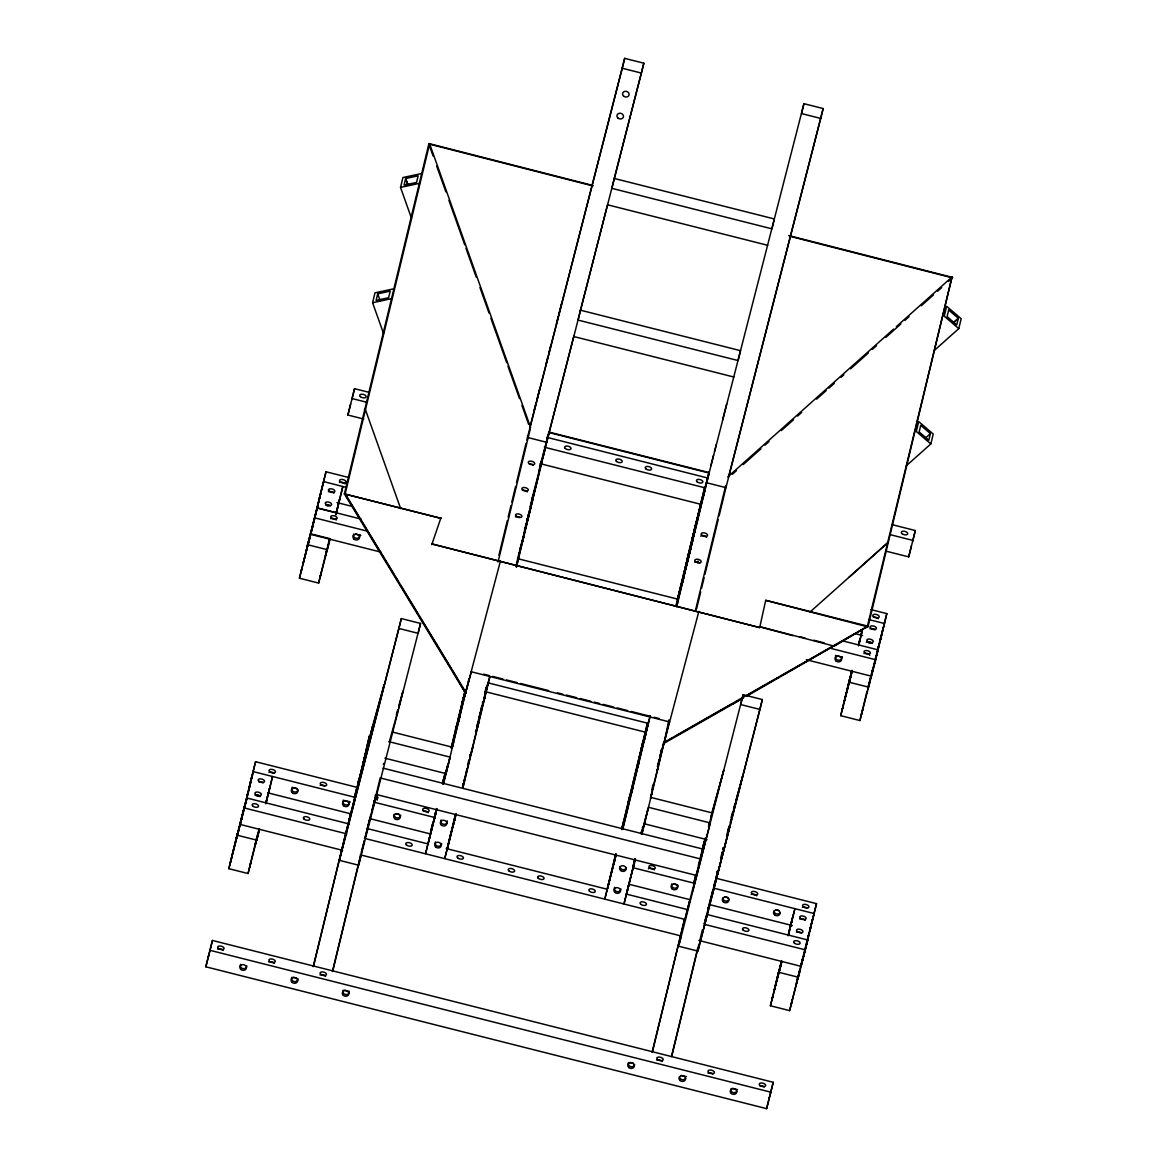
<?xml version="1.0" encoding="UTF-8"?>
<svg xmlns="http://www.w3.org/2000/svg" width="1167" height="1167" viewBox="0 0 1167 1167"><rect width="100%" height="100%" fill="white"/><g stroke="black" fill="none" stroke-linecap="round" stroke-linejoin="round"><path stroke-width="1.5" d="M317.147 507.922L318.722 501.445L310.334 535.128M266.616 799.76L267.389 796.696L265.872 803.727M336.169 513.655L337.774 506.901L336.738 511.029M862.311 630.268L860.575 636.146M878.051 648.414L867.635 688.982M353.178 805.303L369.428 735.866L357.408 788.834M372.798 808.323L375.614 795.967M380.238 777.733L372.827 808.454M746.69 696.145L868.146 626.227L765.712 600.319L759.688 627.583L431.95 543.953L759.688 627.583M240.548 822.487L242.138 815.893L239.716 825.171M471.439 671.74L465.516 693.154L344.396 493.918L428.931 143.57L592.924 185.495M465.079 689.566L466.304 692.979L345.169 493.758L429.616 143.804L428.829 143.979L433.088 155.94M430.098 835.091L431.6 829.139L431.192 830.7M430.273 834.974L428.756 840.926L436.02 812.568L434.43 818.884L434.81 817.425M481.329 709.23L481.723 707.581L481.315 709.142M848.555 683.556L848.249 684.796L851.764 670.894M867.139 691.52L866.731 693.344L867.169 691.739M873.106 668.239L867.694 689.755M239.352 827.811L237.543 835.309L256.74 840.167L258.563 832.669L248.06 873.543L228.863 868.686L236.405 837.541M310.933 533.859L330.13 538.716L318.635 583.077L299.438 578.219L317.482 506.186M248.936 788.046L251.649 777.062M205.83 966.801L210.06 950.332L770.847 1092.181L766.617 1108.65L205.83 966.801L208.528 955.817M251.532 778.185L240.314 824.486L342.602 850.349M252.86 772.685L255.573 761.701L357.583 787.492M309.926 537.331L308.117 544.843L327.314 549.701L329.138 542.188M322.107 487.135L310.626 534.34L380.982 552.137M209.754 951.441L212.452 940.456L773.24 1082.29L770.541 1093.275M244.239 809.11L253.356 771.664M314.55 518.979L326.016 471.774L348.889 477.551M383.549 333.514L372.594 302.734L374.986 292.844L393.731 288.818M411.499 218.258L400.529 187.42L402.921 177.544L421.666 173.518M363.768 419.055L347.897 415.029L350.611 404.045M351.821 399.668L354.535 388.684L368.641 392.243M377.714 293.821L376.11 300.415L388.611 297.731L390.216 291.137L377.714 293.821L380.15 300.663M248.06 873.543L255.617 842.399M318.635 583.077L329.24 540M336.081 513.407L342.85 486.449L335.936 514.793M266.164 802.896L272.553 776.522L265.77 803.552L266.441 801.408M313.194 966.67L345.534 834.186M313.587 966.028L345.607 833.865M356.883 787.389L354.491 797.236L372.39 726.983M420.543 623.426L358.605 865.199L339.393 860.342L401.331 618.568L420.543 623.426L418.136 633.316L398.939 628.459L401.331 618.568M356.971 789.592L359.378 779.702M366.555 750.045L368.159 743.452M361.61 771.475L363.608 763.233L345.709 833.501L359.932 778.068M332.405 971.528L360.515 855.513M332.799 970.886L364.323 840.794M358.605 865.199L360.997 855.309M430.506 832.231L432.505 823.99M431.075 830.714L432.665 824.121M436.327 809.154L434.328 817.411L374.534 802.283M442.526 783.48L445.094 772.875M451.089 748.12L465.225 689.799M428.114 843.887L436.502 809.314M442.906 782.867L445.05 774.013M451.483 747.449L465.108 691.258M445.619 773.458L447.209 766.894M443.227 784.151L447.792 765.333M451.994 747.959L465.56 692.002M443.606 783.538L468.944 678.99M498.936 555.229L507.324 520.628M508.156 517.171L510.971 505.559M511.832 502.014L515.61 486.449M516.543 482.54L526.069 443.256M526.842 440.076L527.761 436.283M498.032 562.013L530.197 429.281M622.274 68.24L624.666 58.35L643.878 63.208L546.681 442.308L527.484 437.435L622.274 68.24L641.485 73.098M447.369 847.578L455.072 815.821M484.991 692.337L486.274 687.042M447.326 848.745L455.305 815.791M467.559 765.246L468.828 759.994M480.527 711.71L476.895 726.691L478.251 721.41M484.728 694.394L486.406 687.465M524.406 530.664L526.011 524.027M530.197 506.741L533.159 494.531M539.621 467.865L541.284 460.994M466.406 771.752L467.208 768.469L464.058 780.767M462.861 787.244L488.156 682.885L648.21 723.365L622.492 829.489M516.427 566.185L528.899 514.735L521.226 544.595M535.274 488.433L544.858 448.872M462.818 788.396L489.804 677.02M516.47 567.002L549.088 432.417M612.281 186.705L614.28 178.463L774.334 218.958L771.941 228.834L611.887 188.354M615.592 854.346L604.798 899.042L616.074 855.134M621.603 829.547L647.349 723.292M677.385 599.327L704.664 487.733L698.42 513.495M607.38 889.239L615.534 855.586M621.967 829.022L647.714 722.767M676.043 605.877L693.636 533.275M622.157 829.401L627.452 809.023M676.481 606.665L704.912 489.367M622.872 828.891L650.296 715.736M676.933 605.761L709.142 472.898M820.737 118.436L823.143 108.546L803.932 103.688L801.539 113.578L820.737 118.436L725.947 487.646L706.735 482.788M697.574 562.669L697.968 561.021M628.794 883.988L624.009 903.9L635.417 858.912M634.775 859.423L633.185 865.987L635.052 858.854M626.591 894.097L635.169 858.664M651.901 789.607L653.184 784.297M657.488 766.588L659.195 759.498M660.055 755.953L661.339 750.644M668.924 719.937L663.979 743.35L743.554 697.939M695.372 610.779L725.67 485.764M641.69 834.347L648.487 807.316L709.521 822.75M650.471 798.155L664.023 742.212M642.083 833.749L664.475 741.322M665.321 737.807L669.143 722.023M696.568 608.882L700.681 591.917M701.527 588.401L704.109 577.753M704.941 574.31L718.172 519.738M719.091 515.945L726.224 486.479M652.076 1052.386L684.416 919.902M652.47 1051.744L684.489 919.581M687.407 909.472L685.014 919.319L702.913 849.065L383.039 768.149M695.795 874.856L693.811 883.069L696.057 874.287M679.486 942.936L681.09 936.342M698.289 867.183L696.291 875.41L376.416 794.508M702.913 849.065L700.521 858.956L380.646 778.039M709.405 823.085L708.559 826.586L723.7 770.395L711.943 812.597M710.674 817.848L711.52 814.347M743.131 694.686L740.739 704.576L759.95 709.434L697.895 951.09L678.698 946.233L743.131 694.686L762.343 699.544L759.95 709.434M671.711 1055.493L697.691 948.26M671.681 1056.602L698.945 944.088M699.792 940.573L702.344 930.026M706.21 915.978L704.226 924.191L715.502 880.283M697.895 951.09L762.343 699.544M704.46 925.519L706.866 915.628M715.896 878.634L717.88 870.422L716.086 877.453M729.039 826.192L727.77 831.444L729.185 826.324M780.913 964.89L779.104 972.388L798.301 977.246L800.124 969.748L789.621 1010.622L770.424 1005.764L777.966 974.62M829.912 648.166L875.644 659.72L859.919 720.535L840.707 715.677L848.263 684.533M788.133 935.774L790.701 925.154M791.445 922.105L793.093 915.264M851.21 674.789L849.386 682.287L868.598 687.144L870.422 679.646M862.15 630.297L858.518 645.876M858.81 645.045L862.646 629.217M666.094 740.403L663.381 742.825L867.358 626.416L952.039 276.958L867.971 626.927L765.712 600.319M789.621 1010.622L809.125 932.593M859.919 720.535L867.052 691.112M878.328 646.999L882.602 630.02M766.617 1108.65L769.316 1097.666M812.611 919.027L801.102 966.334L698.829 940.456M805.026 950.959L816.535 903.652L716.275 878.299M875.338 660.828L886.818 613.623L870.99 609.612M930.405 433.613L928.815 440.207L919.129 431.921L920.734 425.328L930.405 433.613L924.964 438.471M930.828 443.927L933.235 434.036L918.706 421.608L916.314 431.484L930.828 443.927L906.365 465.75M958.778 328.627L961.17 318.737L946.656 306.294L944.249 316.184L958.778 328.627L934.417 350.348M885.768 551.087L908.699 556.878L911.398 545.893M912.623 541.517L915.322 530.533L892.39 524.727M311.72 530.168L311.545 530.897L311.852 529.73M241.146 820.634L240.971 821.364L241.744 818.388L241.423 819.628M326.352 551.466L326.935 549.219L326.629 550.459M255.777 841.932L254.873 846.367L256.507 840.152M375.132 798.272L375.366 797.294L375.132 798.199M524.304 532.867L524.071 533.844L524.319 532.94M449.295 839.948L449.587 838.752L447.997 845.696L449.485 839.846M663.352 745.319L663.119 746.297L663.935 743.146M722.081 852.289L721.877 853.179L722.096 852.377M797.338 979.011L797.469 978.588M873.164 668.749C868.919 685.642 876.65 654.818 871.559 673.942M307.825 544.435L306.235 551.028L309.503 538.454M311.122 532.021L312.712 525.427L309.445 538.002M312.464 527.324L312.756 526.098L311.997 529.162L312.318 527.907M319.525 497.944L319.131 499.593L320.137 495.508M237.251 834.916L235.661 841.509L237.295 835.295M249.242 788.017L248.834 789.665L250.453 783.261L249.446 787.346M241.89 817.804L242.182 816.564L241.875 817.731M246.047 801.204C244.676 806.718 248.221 792.743 246.85 797.995M327.037 549.292L325.447 555.886L327.081 549.672M256.507 839.102L256.813 837.862L256.2 840.225L258.972 830.452M344.396 493.918L440.82 518.308L344.396 493.918L345.169 493.758M369.326 820.897L369.735 819.249L369.326 820.809M373.98 802.721L374.767 799.731M436.093 643.761L436.706 644.301M461.301 707.479L460.892 709.128L462.511 702.724L461.505 706.808M464.306 689.726L465.516 693.154L452.738 671.156M500.38 561.254L465.516 693.154M527.251 518.542L526.9 519.986M528.447 514.778L528.038 516.383M540.832 464.335L541.225 462.686L540.977 463.591M518.673 554.821L519.242 552.545M481.373 707.581L481.752 706.239M480.498 712.337L480.206 713.533L480.702 711.564L479.287 716.83M486.96 687.275L486.551 688.88M687.917 556.236L687.509 557.884L689.128 551.48L688.122 555.565M687.655 558.439C686.298 563.938 689.843 549.993 688.472 555.229M700.054 507.922C698.697 513.436 702.242 499.491 700.871 504.728M694.117 533.377C695.459 527.922 692.031 541.488 693.3 536.572M640.537 752.89C639.18 758.39 642.711 744.458 641.354 749.681M646.182 730.936C644.826 736.435 648.356 722.504 646.985 727.727M614.863 859.627L615.257 857.978L613.667 864.28L615.84 853.996M641.631 831.356L641.252 832.888L641.646 831.458M642.025 831.327L641.66 832.888L642.04 831.429M664.154 742.65L698.843 611.45M703.045 846.761L702.636 848.409L703.657 844.324M723.234 847.84L722.869 849.299M855.892 633.229L834.274 646.168L761.482 627.073M849.109 681.893L847.519 688.486L850.787 675.897M778.258 973.657L777.951 974.883L779.162 970.083L773.984 991.381L781.467 960.995M788.425 935.175L794.917 908.743L790.278 926.233M867.65 689.434L870.772 677.02M878.197 647.758L879.232 643.688L878.211 647.816M876.928 653.739L878.328 648.312L873.806 666.299M881.114 636.774C882.471 631.259 878.941 645.205 880.312 639.968L884.411 623.499L868.584 619.502M797.615 978.004L798.359 975.014L796.434 983.445L798.068 977.231M801.306 964.423L802.911 957.83L802.458 959.434M807.637 940.033L808.031 938.385L806.412 944.789L807.433 940.704M810.817 926.744C812.159 921.726 808.643 935.278 810.015 930.041M308.613 541.328L302.997 563.836L306.279 551.408M237.164 834.828C238.724 828.512 233.24 850.291 238.841 828.264M238.039 831.808L232.423 854.302L253.166 771.591L355.191 797.382M239.76 825.594L245.376 803.1L238.87 828.482M368.918 822.399L368.218 825.2L368.524 824.106M398.72 708.019L402.98 691.068L398.691 706.254M519.884 548.694L520.074 547.907L519.884 548.782M533.669 494.327L532.852 497.58L533.275 496.033M533.888 493.612L534.471 491.176L534.063 492.737M524.479 532.196L525.588 527.892L525.281 528.987M486.551 688.778L486.158 690.47M484.888 696.976C486.77 689.318 482.277 707.158 484.67 697.808M462.788 785.916L463.401 783.495L462.803 786.018M454.809 818.986C456.209 813.355 450.418 837.308 455.349 815.208M685.321 569.54C686.707 564.317 683.147 578.044 684.518 572.837M660.566 754.641L659.953 757.077M663.512 744.648L663.921 743.029M712.92 889.75L707.829 909.837L708.442 907.401M849.897 678.786L844.281 701.294L847.563 688.866M779.6 968.873L777.222 978.588L778.87 972.374M867.752 688.413L868.365 686.006M319.729 497.157L320.75 493.189L320.341 494.735M311.195 532.021L307.84 545.281M316.534 510.344L316.957 508.797M238.958 829.139L240.621 822.502M246.237 800.431L246.675 798.87M328.7 543.311L329.546 539.985M383.345 764.297L383.564 763.466M540.627 465.108L539.708 468.638L540.613 465.006M462.993 783.684L462.788 784.516L462.993 783.582M693.49 535.711L693.927 534.15M684.708 571.961L685.131 570.415M676.67 606.446L677.473 603.179L676.67 606.329M640.741 752.102L641.164 750.556M608.809 883.083C606.402 892.784 611.231 873.456 608.824 883.186M661.222 750.746L661.426 749.929M659.938 756.96L660.551 754.538M642.448 829.839L643.221 826.703L642.433 829.722M651.142 795.777L650.573 798.053L651.959 792.626L651.157 795.879M703.234 845.987L704.27 842.005L703.847 843.566M717.034 872.085L717.238 871.253M708.019 909.049L708.457 907.503M713.664 887.095L714.087 885.549L713.664 887.212M852.07 671.142L849.124 682.739M778.404 973.074L781.321 962.673M780.519 966.218L781.773 961.243M797.601 977.931L797.922 976.764M798.812 973.73L799.643 970.419M808.177 936.765L808.95 933.775L808.177 936.838M810.204 929.18L810.627 927.619M307.723 544.274L307.417 545.602L311.108 531.175M301.436 570.313L301.742 569M237.266 835.762L238.929 828.92M328.656 542.859L329.488 539.562M336.154 513.553L335.95 514.37L336.68 511.044M257.294 837.089L258.126 833.778M368.714 823.333L368.932 822.516M374.359 801.379L374.767 799.614M430.594 833.223L431.002 831.458M528.024 516.281L528.228 515.449M533.465 495.26L533.669 494.429M519.038 553.479L519.257 552.647M524.683 531.525L525.092 529.76M486.347 689.712L486.756 687.947M454.401 820.576L454.619 819.745M454.211 821.51L454.415 820.678M700.258 507.251L700.667 505.486M687.874 557.768L688.267 556.003M679.077 594.018L679.486 592.267M646.387 730.265L646.795 728.5M623.032 825.798L624.039 821.714L622.419 828.118L622.842 826.572M614.659 860.298L614.25 862.063M661.003 751.577L661.412 749.812M849.007 681.732L848.701 683.06L851.968 670.281M842.72 707.771L843.012 706.458M850.728 675.46L851.574 672.163M780.431 965.561L781.248 962.031M778.841 972.826L780.49 965.999M867.912 687.917L868.219 686.59M880.706 638.276L880.91 637.445M877.307 652.397L877.715 650.632M880.502 639.21L880.72 638.378M798.855 974.168L799.687 970.856M321.8 488.244L326.016 471.774M319.291 498.688L323.638 481.592L346.497 487.441M313.019 524.464L317.249 507.966L336.461 512.824L336.767 511.234M299.438 578.219L314.857 517.885L367.62 531.233M250.044 783.655L255.573 761.701M228.863 868.686L246.966 798.038L349.225 824.004M208.222 956.911L212.452 940.456M347.897 415.029L354.535 388.684M256.054 840.707L259.103 828.774M256.74 840.167L259.555 829.183M339.393 860.342L398.939 628.459M370.902 814.449L364.906 838.358L376.182 794.45M371.806 810.948L374.519 800.402M361.362 852.216L364.323 840.692M534.282 409.821L536.091 402.761M536.995 399.245L539.723 388.655M546.054 363.958L547.877 356.898M548.782 353.368L550.591 346.307M556.484 323.376L558.293 316.33M559.197 312.8L561.91 302.209M530.081 426.772L624.666 58.35M457.697 721.833L465.487 690.893M436.589 808.585L425.561 853.631L436.969 808.643M442.906 784.005L447.545 765.362M445.794 773.575L450.024 757.106L389.122 741.701M449.791 758.798L445.984 773.619L384.906 758.171M538.629 472.008L548.942 431.848M531.612 500.424L573.741 336.359M580.232 311.108L607.307 205.611M614.09 179.237L643.878 63.208M526.886 519.884L527.251 518.469M528.213 515.362L529.57 510.096M530.46 506.58L537.681 478.485M525.821 525.208L528.534 514.676M529.424 511.161L534.836 490.082L529.307 513.042L533.1 498.338M518.979 553.377L517.623 558.643L677.677 599.123L693.154 538.818M516.587 563.223L517.944 557.957M530.708 508.228L518.673 554.894M481.548 708.048L482.89 702.782M483.794 699.266L488.302 681.703M479.156 717.909L481.869 707.362M482.759 703.847L488.171 682.783M488.579 681.236L489.848 676.291M462.57 787.098L464.816 778.316M456.166 813.501L444.758 858.489L456.034 814.581M694.205 529.964L708.996 472.329M691.798 539.84L709.288 471.745M710.82 465.75L713.548 455.159M714.452 451.644L716.261 444.583M722.606 419.887L726.676 404.001M689.405 549.73L803.932 103.688M686.444 562.932L697.72 519.023M684.052 572.793L695.328 528.884M676.174 605.527L690.762 548.709M639.326 757.383L648.341 722.256M636.934 767.23L649.902 716.771M622.288 828.337L627.248 809.023M607.19 889.181L616.205 854.054M728.544 476.967L823.143 108.546M657.502 766.821L663.819 742.241M641.354 834.259L647.875 808.906M702.505 848.628L705.204 838.096M698.318 865.506L705.072 839.161M722.869 849.182L723.234 847.767M720.681 858.066L722.023 852.8M726.589 835.835L727.858 830.889M713.825 886.234L715.181 880.968M840.707 715.677L852.216 671.317M770.424 1005.764L781.919 961.404M886.818 613.623L871.413 676.189L806.339 659.734M809.49 931.091L816.535 903.652M809.913 930.011L814.143 913.542L713.883 888.189M803.509 956.444L807.724 939.975L707.217 914.549M798.301 977.246L805.332 949.865L704.81 924.439M769.024 1098.76L773.24 1082.29M908.699 556.878L915.322 530.533M312.668 525.048L315.951 512.619M316.345 511.219L315.965 512.678M301.29 570.896C300.298 574.587 302.924 564.507 301.888 568.417M266.47 800.343L266.193 801.437M679.69 591.494C681.061 586.301 677.575 599.707 678.888 594.791M633.258 867.679L632.879 869.138L634.469 862.836L628.75 884.192L690.31 899.757M692.702 891.107L710.047 823.829M716.115 879.568L729.681 826.995M711.899 896.037L725.451 843.464M842.559 708.354C841.582 712.045 844.208 701.965 843.172 705.875M801.262 964.044L801.933 961.433M396.342 714.7L397.757 709.638M389.209 742.154L398.239 709.726M731.155 817.454L732.555 812.392M733.503 809.023L734.918 803.946M735.852 800.577L742.898 775.253L730.134 822.91M431.775 544.653L440.995 517.608M727.8 476.953L893.601 329.079M896.329 326.658L952.039 276.958M732.38 474.254L736.465 470.607M743.262 464.554L760.928 448.799M764.998 445.152L769.082 441.52M781.307 430.608L793.545 419.697M797.615 416.065L801.7 412.432M816.652 399.099L826.163 390.609M828.876 388.188L834.317 383.345M841.115 377.277L843.829 374.855M850.626 368.801L868.292 353.032M872.362 349.4L876.446 345.768M885.957 337.278L900.909 323.945M904.979 320.312L909.064 316.68M921.288 305.769L933.527 294.857M937.597 291.225L941.681 287.578M948.465 281.524L952.549 277.892L790.322 236.405M810.146 611.916L887.62 542.83L888.218 543.37M848.905 577.417L887.62 542.845M668.837 739.98L671.959 738.2M675.08 736.421L731.228 704.372M742.168 698.129L732.613 704.182L732.001 703.657M748.426 694.555L778.141 677.589M781.277 675.81L832.888 646.358M858.956 631.478L862.019 629.728M865.083 627.977L868.146 626.227M400.529 187.42L419.274 183.394M372.594 302.734L391.339 298.708M364.498 409.442L365.286 409.267L400.646 508.579M792.845 635.679L759.863 626.883M607.657 204.823L767.711 245.303M573.843 336.548L733.897 377.029M549.263 432.155L709.084 472.591M549.161 432.578L708.996 473M546.754 437.304L707.231 477.887M352.128 398.574L366.234 402.134M544.347 447.194L704.824 487.777M889.998 534.617L912.93 540.409M540.131 463.649L700.608 504.246M336.986 502.569L352.813 506.58M855.571 633.739L862.603 635.519M317.249 507.995L361.216 519.111M842.866 640.946L878.036 649.844M799.935 636.73L805.113 638.043M813.735 640.231L824.092 642.842M355.541 534.034L360.807 535.376M835.426 655.416L842.457 657.196M483.649 674.161L488.915 675.489M492.43 676.379L502.962 679.048M506.478 679.938L517.01 682.593M520.526 683.483L548.636 690.587M557.418 692.819L562.684 694.146M566.199 695.036L576.731 697.706M580.247 698.595L590.779 701.25M594.295 702.14L599.561 703.482M603.076 704.372L613.609 707.027M617.124 707.917L627.671 710.586M631.172 711.476L650.5 716.363M654.016 717.253L659.282 718.58M471.176 671.74L669.639 721.95M486.201 691.9L646.255 732.395M393.264 732.263L452.417 747.216M650.88 797.426L711.914 812.859M644.067 823.727L707.042 839.657M632.981 867.723L694.54 883.288M292.1 787.302L297.381 788.629M343.098 800.197L350.144 801.977M395.876 813.545L399.391 814.435M673.665 883.886L677.181 884.761M724.663 896.781L728.179 897.671M775.676 909.677L779.191 910.566M268.293 792.947L350.961 813.851M370.304 818.753L430.098 833.865M709.653 904.644L792.32 925.562M366.861 828.468L428.581 844.077M446.217 848.54L606.694 889.123M626.096 894.024L687.815 909.647M244.545 808.016L346.832 833.894M364.454 838.344L685.423 919.538M360.238 854.813L681.192 935.992M293.18 977.231L296.71 978.121M344.323 990.17L347.854 991.06M630.005 1062.422L633.535 1063.312M681.149 1075.361L686.444 1076.703M732.293 1088.3L737.573 1089.642M788.659 235.544L952.651 277.469M428.829 143.979L592.821 185.903M345.505 494.764L393.629 573.931M395.525 577.023L398.355 581.677M400.237 584.784L418.165 614.28M420.047 617.387L450.885 668.107M429.616 143.804L530.62 427.516M436.735 166.195L445.867 191.826M448.916 200.374L464.729 244.807M465.954 248.235L476.296 277.279M479.943 287.534L489.075 313.179M490.899 318.299L506.726 362.733M507.937 366.161L519.505 398.633M521.926 405.46L528.622 424.263M515.435 516.908A3.297 1.692 14.4 0 1 519.957 517.404M522.422 490.315A3.297 1.692 14.4 0 1 527.367 491.934M529.526 463.853A3.297 1.692 14.4 0 1 533.334 465.093M694.701 562.246A3.297 1.692 14.4 0 1 699.806 563.18M700.667 536.193A3.297 1.692 14.4 0 1 703.628 535.668A3.297 1.692 14.4 0 1 706.633 537.272M375.103 795.427A3.297 1.692 14.4 0 1 377.933 797.659A3.297 1.692 14.4 0 1 375.147 798.884M423.242 811.036A3.297 1.692 14.4 0 1 428.201 812.655M375.22 798.447A3.297 1.692 14.4 0 1 377.204 800.183M320.21 785.347A3.297 1.692 14.4 0 1 324.732 785.843M268.993 772.394A3.297 1.692 14.4 0 1 274.114 773.327M298.168 789.986A3.297 2.83 13.6 0 1 294.274 791.926A3.297 2.83 13.6 0 1 291.765 788.367M349.312 801.466A3.297 2.83 13.6 0 1 346.336 804.997A3.297 2.83 13.6 0 1 342.981 801.321M400.675 815.164A3.297 2.83 13.6 0 1 397.13 817.907A3.297 2.83 13.6 0 1 394.198 814.274M339.451 482.467A3.297 1.692 14.4 0 1 344.994 483.867M330.684 518.688A3.297 1.692 14.4 0 1 336.227 520.088M359.772 534.807A3.297 2.83 13.6 0 1 356.373 538.293A3.297 2.83 13.6 0 1 353.747 533.975M802.458 907.386A3.297 1.692 14.4 0 1 807.579 908.32M751.242 894.433A3.297 1.692 14.4 0 1 756.785 895.833M648.385 868.846A3.297 1.692 14.4 0 1 651.346 868.306A3.297 1.692 14.4 0 1 654.351 869.926M678.056 885.388A3.297 2.83 13.6 0 1 674.92 888.175A3.297 2.83 13.6 0 1 671.506 885.242M671.579 884.498A3.297 2.83 13.6 0 1 671.871 883.813M729.2 899.071A3.297 2.83 13.6 0 1 722.723 898.196M780.125 912.711A3.297 2.83 13.6 0 1 773.94 911.15M863.959 653.578A3.297 1.692 14.4 0 1 867.344 653.564A3.297 1.692 14.4 0 1 869.721 655.46M841.845 656.729A3.297 2.83 13.6 0 1 838.869 660.259A3.297 2.83 13.6 0 1 835.514 656.598M255.894 795.267A3.297 1.692 14.4 0 1 259.687 796.507M258.666 781.7A3.297 1.692 14.4 0 1 263.202 782.838M254.887 795.092A3.297 1.692 14.4 0 1 260.431 796.492M259.818 796.157A3.297 1.692 14.4 0 1 255.894 795.442M328.656 505.632A3.297 1.692 14.4 0 0 326.176 505.194A3.297 1.692 14.4 0 0 327.737 505.924M325.783 504.742A3.297 1.692 14.4 0 1 330.305 505.894M328.394 491.774A3.297 1.692 14.4 0 1 333.937 493.174M868.554 642.302A3.297 1.692 14.4 0 1 870.947 643.075A3.297 1.692 14.4 0 1 868.481 642.74M866.337 642.346A3.297 1.692 14.4 0 1 869.298 641.821A3.297 1.692 14.4 0 1 872.303 643.44M869.955 628.853A3.297 1.692 14.4 0 1 875.06 629.786M447.136 820.809A3.297 2.83 13.6 0 1 443.737 824.31A3.297 2.83 13.6 0 1 441.097 819.993M441.651 843.508A3.297 2.83 13.6 0 1 437.669 846.177A3.297 2.83 13.6 0 1 435.466 841.947M799.643 918.983A3.297 1.692 14.4 0 1 805.186 920.384M796.448 932.17A3.297 1.692 14.4 0 1 801.569 933.104M626.46 867.694A3.297 2.83 13.6 0 1 619.983 866.818M620.902 888.918A3.297 2.83 13.6 0 1 617.766 891.705A3.297 2.83 13.6 0 1 614.353 888.773M614.425 888.029A3.297 2.83 13.6 0 1 614.717 887.343M873.324 617.139A3.297 1.692 14.4 0 1 878.284 618.758M217.587 949.048A3.297 1.692 14.4 0 1 223.13 950.449M268.804 962.002A3.297 1.692 14.4 0 1 274.347 963.402M320.021 974.956A3.297 1.692 14.4 0 1 325.564 976.356M656.729 1060.117A3.297 1.692 14.4 0 1 662.273 1061.518M707.946 1073.071A3.297 1.692 14.4 0 1 713.066 1074.005M759.761 1085.821A3.297 1.692 14.4 0 1 764.283 1086.958M246.835 965.897A3.297 2.83 13.6 0 1 242.853 968.581A3.297 2.83 13.6 0 1 240.65 964.336M298.052 978.85A3.297 2.83 13.6 0 1 294.069 981.535A3.297 2.83 13.6 0 1 291.867 977.29M349.108 991.075A3.297 2.83 13.6 0 1 345.709 994.561A3.297 2.83 13.6 0 1 343.083 990.243M634.688 1064.756A3.297 2.83 13.6 0 1 628.211 1063.881M628.284 1063.137A3.297 2.83 13.6 0 1 628.575 1062.466M685.612 1078.396A3.297 2.83 13.6 0 1 679.427 1076.835M736.829 1091.349A3.297 2.83 13.6 0 1 730.717 1089.059M230.424 862.442L231.62 857.73L230.424 862.442M246.981 796.55L248.177 791.839L246.981 796.55M306.979 547.25L307.271 546.171L306.979 547.25M308.176 542.538L307.884 543.778L308.176 542.538M249.621 867.3L250.817 862.588L249.621 867.3M268.074 794.406L269.665 788.119L268.074 794.406M320.196 576.819L321.392 572.122L320.196 576.819M338.357 504.319L339.962 498.046L338.357 504.319M348.933 820.678L350.523 814.391L348.933 820.678M354.564 798.724L356.168 792.437L354.564 798.724M357.715 784.414L359.305 778.141L357.715 784.414M363.36 762.459L363.564 761.686L363.36 762.459M442.789 782.678L444.379 776.405L442.789 782.678M443.212 782.59L444.802 776.318L443.212 782.59M455.568 729.944L457.172 723.671L455.568 729.944M453.496 742.431L452.271 747.186L453.496 742.431M461.957 703.57L463.562 697.297L461.957 703.57M458.281 722.344L459.886 716.057L458.281 722.344M464.67 695.97L465.866 691.243L464.67 695.97M450.812 833.997L449.806 838.081L450.812 833.997M469.98 754.889L469.747 755.866L469.98 754.889M471.103 753.561L472.693 747.288L471.103 753.561M477.493 727.201L479.083 720.914L477.493 727.201M482.759 702.155L482.525 703.132L482.759 702.155M517.419 562.698L516.412 566.783L517.419 562.698M522.218 542.611L523.808 536.324L522.218 542.611M527.251 519.417L527.469 518.644L527.251 519.417M542.991 456.91L544.581 450.622L542.991 456.91M622.055 828.03L623.645 821.743L622.055 828.03M628.444 801.656L630.034 795.383L628.444 801.656M631.157 794.056L632.747 787.769L631.157 794.056M641.223 748.922L642.813 742.635L641.223 748.922M637.547 767.682L639.137 761.409L637.547 767.682M643.936 741.308L645.526 735.035L643.936 741.308M682.272 583.092L683.862 576.819L682.272 583.092M703.045 497.39L704.635 491.117L703.045 497.39M627.233 891.063L628.823 884.79L627.233 891.063M656.758 772.539L658.348 766.267L656.758 772.539M688.253 906.496L689.843 900.224L688.253 906.496M693.884 884.542L695.474 878.27L693.884 884.542M771.985 999.521L773.181 994.809L771.985 999.521M788.542 933.629L789.738 928.917L788.542 933.629M790.424 926.613L792.014 920.34L790.424 926.613M849.459 679.996L849.168 681.222L849.459 679.996M858.839 643.542L860.035 638.83L858.839 643.542M791.182 1004.379L792.378 999.667L791.182 1004.379M801.758 963.213L802.954 958.501L801.758 963.213M861.479 714.277L862.676 709.565L861.479 714.277M642.827 826.732L642.448 828.249L642.827 826.703M405.649 178.522L404.059 185.101L416.546 182.431L418.151 175.838L405.649 178.522L408.071 185.393L405.649 178.522M372.433 726.72L369.049 740.709L384.191 684.518L372.433 726.72M580.466 310.189L578.059 320.079L738.113 360.559L740.52 350.683L580.466 310.189M948.669 310.014L947.079 316.607L956.75 324.907L958.355 318.314L948.669 310.014M364.717 757.164L363.929 760.271L364.702 757.077M468.755 759.644L468.755 759.644M475.976 730.177L475.567 731.782L475.961 730.075M958.355 318.314L952.943 323.171L958.355 318.314M695.43 561.619A3.297 1.692 14.4 0 0 700.959 562.231A3.297 1.692 14.4 0 0 697.53 559.226A3.297 1.692 14.4 0 0 695.43 561.619M516.164 516.281A3.297 1.692 14.4 0 0 521.693 516.893A3.297 1.692 14.4 0 0 518.265 513.888A3.297 1.692 14.4 0 0 516.164 516.281M522.553 489.907A3.297 1.692 14.4 0 0 528.082 490.519A3.297 1.692 14.4 0 0 524.654 487.514A3.297 1.692 14.4 0 0 522.553 489.907M528.943 463.532A3.297 1.692 14.4 0 0 534.486 464.16A3.297 1.692 14.4 0 0 531.043 461.14A3.297 1.692 14.4 0 0 528.943 463.532M701.819 535.245A3.297 1.692 14.4 0 0 707.348 535.872A3.297 1.692 14.4 0 0 703.92 532.852A3.297 1.692 14.4 0 0 701.819 535.245M394.796 818.709A3.297 2.83 13.6 0 0 400.208 817.542A3.297 2.83 13.6 0 0 396.021 813.953A3.297 2.83 13.6 0 0 394.796 818.709M343.579 805.755A3.297 2.83 13.6 0 0 348.991 804.588A3.297 2.83 13.6 0 0 344.805 801A3.297 2.83 13.6 0 0 343.579 805.755M292.363 792.801A3.297 2.83 13.6 0 0 297.775 791.634A3.297 2.83 13.6 0 0 293.588 788.046A3.297 2.83 13.6 0 0 292.363 792.801M423.388 810.627A3.297 1.692 14.4 0 0 428.916 811.24A3.297 1.692 14.4 0 0 425.488 808.235A3.297 1.692 14.4 0 0 423.388 810.627M320.94 784.72A3.297 1.692 14.4 0 0 326.483 785.333A3.297 1.692 14.4 0 0 323.055 782.328A3.297 1.692 14.4 0 0 320.94 784.72M269.723 771.766A3.297 1.692 14.4 0 0 275.266 772.379A3.297 1.692 14.4 0 0 271.838 769.374A3.297 1.692 14.4 0 0 269.723 771.766M340.18 481.84A3.297 1.692 14.4 0 0 345.724 482.452A3.297 1.692 14.4 0 0 342.296 479.447A3.297 1.692 14.4 0 0 340.18 481.84M354.039 539.096A3.297 2.83 13.6 0 0 359.451 537.929A3.297 2.83 13.6 0 0 355.264 534.34A3.297 2.83 13.6 0 0 354.039 539.096M331.413 518.06A3.297 1.692 14.4 0 0 336.942 518.673A3.297 1.692 14.4 0 0 333.514 515.668A3.297 1.692 14.4 0 0 331.413 518.06M774.596 914.84A3.297 2.83 13.6 0 0 780.008 913.673A3.297 2.83 13.6 0 0 775.822 910.085A3.297 2.83 13.6 0 0 774.596 914.84M723.38 901.887A3.297 2.83 13.6 0 0 728.792 900.72A3.297 2.83 13.6 0 0 724.605 897.131A3.297 2.83 13.6 0 0 723.38 901.887M672.163 888.933A3.297 2.83 13.6 0 0 677.575 887.766A3.297 2.83 13.6 0 0 673.388 884.178A3.297 2.83 13.6 0 0 672.163 888.933M803.188 906.759A3.297 1.692 14.4 0 0 808.716 907.372A3.297 1.692 14.4 0 0 805.288 904.367A3.297 1.692 14.4 0 0 803.188 906.759M751.971 893.805A3.297 1.692 14.4 0 0 757.5 894.418A3.297 1.692 14.4 0 0 754.072 891.413A3.297 1.692 14.4 0 0 751.971 893.805M649.538 867.898A3.297 1.692 14.4 0 0 655.066 868.511A3.297 1.692 14.4 0 0 651.638 865.506A3.297 1.692 14.4 0 0 649.538 867.898M836.097 661.018A3.297 2.83 13.6 0 0 841.509 659.866A3.297 2.83 13.6 0 0 837.322 656.277A3.297 2.83 13.6 0 0 836.097 661.018M864.689 652.951A3.297 1.692 14.4 0 0 870.217 653.564A3.297 1.692 14.4 0 0 866.789 650.559A3.297 1.692 14.4 0 0 864.689 652.951M255.617 794.464A3.297 1.692 14.4 0 0 261.145 795.077A3.297 1.692 14.4 0 0 257.717 792.072A3.297 1.692 14.4 0 0 255.617 794.464M258.811 781.277A3.297 1.692 14.4 0 0 264.34 781.905A3.297 1.692 14.4 0 0 260.912 778.885A3.297 1.692 14.4 0 0 258.811 781.277M329.109 491.205A3.297 1.692 14.4 0 0 334.637 491.818A3.297 1.692 14.4 0 0 331.209 488.813A3.297 1.692 14.4 0 0 329.109 491.205M325.914 504.392A3.297 1.692 14.4 0 0 331.443 505.005A3.297 1.692 14.4 0 0 328.015 502A3.297 1.692 14.4 0 0 325.914 504.392M870.67 628.284A3.297 1.692 14.4 0 0 876.198 628.896A3.297 1.692 14.4 0 0 872.77 625.891A3.297 1.692 14.4 0 0 870.67 628.284M867.475 641.471A3.297 1.692 14.4 0 0 873.004 642.083A3.297 1.692 14.4 0 0 869.575 639.078A3.297 1.692 14.4 0 0 867.475 641.471M435.772 847.052A3.297 2.83 13.6 0 0 441.184 845.885A3.297 2.83 13.6 0 0 436.983 842.297A3.297 2.83 13.6 0 0 435.772 847.052M441.403 825.098A3.297 2.83 13.6 0 0 446.815 823.931A3.297 2.83 13.6 0 0 442.629 820.343A3.297 2.83 13.6 0 0 441.403 825.098M797.178 931.543A3.297 1.692 14.4 0 0 802.706 932.156A3.297 1.692 14.4 0 0 799.278 929.151A3.297 1.692 14.4 0 0 797.178 931.543M800.372 918.356A3.297 1.692 14.4 0 0 805.916 918.983A3.297 1.692 14.4 0 0 802.473 915.964A3.297 1.692 14.4 0 0 800.372 918.356M615.009 892.463A3.297 2.83 13.6 0 0 620.421 891.296A3.297 2.83 13.6 0 0 616.234 887.708A3.297 2.83 13.6 0 0 615.009 892.463M620.654 870.509A3.297 2.83 13.6 0 0 626.066 869.342A3.297 2.83 13.6 0 0 621.865 865.754A3.297 2.83 13.6 0 0 620.654 870.509M794.377 943.082A3.297 1.692 14.4 0 0 799.92 943.695A3.297 1.692 14.4 0 0 796.492 940.69A3.297 1.692 14.4 0 0 794.377 943.082M252.801 806.091A3.297 1.692 14.4 0 0 258.33 806.718A3.297 1.692 14.4 0 0 254.902 803.698A3.297 1.692 14.4 0 0 252.801 806.091M304.018 819.044A3.297 1.692 14.4 0 0 309.547 819.672A3.297 1.692 14.4 0 0 306.119 816.652A3.297 1.692 14.4 0 0 304.018 819.044M406.452 844.966A3.297 1.692 14.4 0 0 411.98 845.579A3.297 1.692 14.4 0 0 408.552 842.559A3.297 1.692 14.4 0 0 406.452 844.966M457.668 857.92A3.297 1.692 14.4 0 0 463.197 858.533A3.297 1.692 14.4 0 0 459.769 855.513A3.297 1.692 14.4 0 0 457.668 857.92M743.16 930.128A3.297 1.692 14.4 0 0 748.703 930.741A3.297 1.692 14.4 0 0 745.275 927.736A3.297 1.692 14.4 0 0 743.16 930.128M640.727 904.221A3.297 1.692 14.4 0 0 646.27 904.833A3.297 1.692 14.4 0 0 642.842 901.828A3.297 1.692 14.4 0 0 640.727 904.221M589.51 891.267A3.297 1.692 14.4 0 0 595.053 891.88A3.297 1.692 14.4 0 0 591.611 888.875A3.297 1.692 14.4 0 0 589.51 891.267M508.885 870.874A3.297 1.692 14.4 0 0 514.414 871.486A3.297 1.692 14.4 0 0 510.986 868.481A3.297 1.692 14.4 0 0 508.885 870.874M538.293 878.313A3.297 1.692 14.4 0 0 543.837 878.926A3.297 1.692 14.4 0 0 540.394 875.921A3.297 1.692 14.4 0 0 538.293 878.313M873.47 616.73A3.297 1.692 14.4 0 0 878.999 617.343A3.297 1.692 14.4 0 0 875.571 614.323A3.297 1.692 14.4 0 0 873.47 616.73M617.999 118.071A3.297 2.83 13.6 0 0 623.411 116.919A3.297 2.83 13.6 0 0 619.225 113.316A3.297 2.83 13.6 0 0 617.999 118.071M623.63 96.117A3.297 2.83 13.6 0 0 629.042 94.965A3.297 2.83 13.6 0 0 624.856 91.362A3.297 2.83 13.6 0 0 623.63 96.117M240.942 969.456A3.297 2.83 13.6 0 0 246.354 968.289A3.297 2.83 13.6 0 0 242.167 964.701A3.297 2.83 13.6 0 0 240.942 969.456M292.158 982.41A3.297 2.83 13.6 0 0 297.57 981.243A3.297 2.83 13.6 0 0 293.384 977.654A3.297 2.83 13.6 0 0 292.158 982.41M343.375 995.363A3.297 2.83 13.6 0 0 348.787 994.196A3.297 2.83 13.6 0 0 344.601 990.608A3.297 2.83 13.6 0 0 343.375 995.363M731.315 1093.479A3.297 2.83 13.6 0 0 736.727 1092.327A3.297 2.83 13.6 0 0 732.526 1088.723A3.297 2.83 13.6 0 0 731.315 1093.479M680.098 1080.525A3.297 2.83 13.6 0 0 685.51 1079.373A3.297 2.83 13.6 0 0 681.309 1075.77A3.297 2.83 13.6 0 0 680.098 1080.525M628.882 1067.572A3.297 2.83 13.6 0 0 634.294 1066.405A3.297 2.83 13.6 0 0 630.092 1062.816A3.297 2.83 13.6 0 0 628.882 1067.572M759.892 1085.398A3.297 1.692 14.4 0 0 765.435 1086.025A3.297 1.692 14.4 0 0 762.007 1083.005A3.297 1.692 14.4 0 0 759.892 1085.398M218.317 948.421A3.297 1.692 14.4 0 0 223.845 949.034A3.297 1.692 14.4 0 0 220.417 946.029A3.297 1.692 14.4 0 0 218.317 948.421M269.533 961.375A3.297 1.692 14.4 0 0 275.062 961.987A3.297 1.692 14.4 0 0 271.634 958.982A3.297 1.692 14.4 0 0 269.533 961.375M320.75 974.328A3.297 1.692 14.4 0 0 326.279 974.941A3.297 1.692 14.4 0 0 322.851 971.936A3.297 1.692 14.4 0 0 320.75 974.328M708.675 1072.444A3.297 1.692 14.4 0 0 714.219 1073.071A3.297 1.692 14.4 0 0 710.791 1070.051A3.297 1.692 14.4 0 0 708.675 1072.444M657.459 1059.49A3.297 1.692 14.4 0 0 663.002 1060.103A3.297 1.692 14.4 0 0 659.559 1057.098A3.297 1.692 14.4 0 0 657.459 1059.49M901.974 533.64A3.297 1.692 14.4 0 0 907.503 534.253A3.297 1.692 14.4 0 0 904.075 531.233A3.297 1.692 14.4 0 0 901.974 533.64M360.384 396.649A3.297 1.692 14.4 0 0 365.927 397.261A3.297 1.692 14.4 0 0 362.485 394.256A3.297 1.692 14.4 0 0 360.384 396.649M565.251 448.464A3.297 1.692 14.4 0 0 570.794 449.076A3.297 1.692 14.4 0 0 567.366 446.071A3.297 1.692 14.4 0 0 565.251 448.464M697.107 481.811A3.297 1.692 14.4 0 0 702.636 482.438A3.297 1.692 14.4 0 0 699.208 479.418A3.297 1.692 14.4 0 0 697.107 481.811M616.468 461.417A3.297 1.692 14.4 0 0 622.011 462.03A3.297 1.692 14.4 0 0 618.583 459.025A3.297 1.692 14.4 0 0 616.468 461.417M645.891 468.857A3.297 1.692 14.4 0 0 651.419 469.47A3.297 1.692 14.4 0 0 647.991 466.464A3.297 1.692 14.4 0 0 645.891 468.857"/></g></svg>
